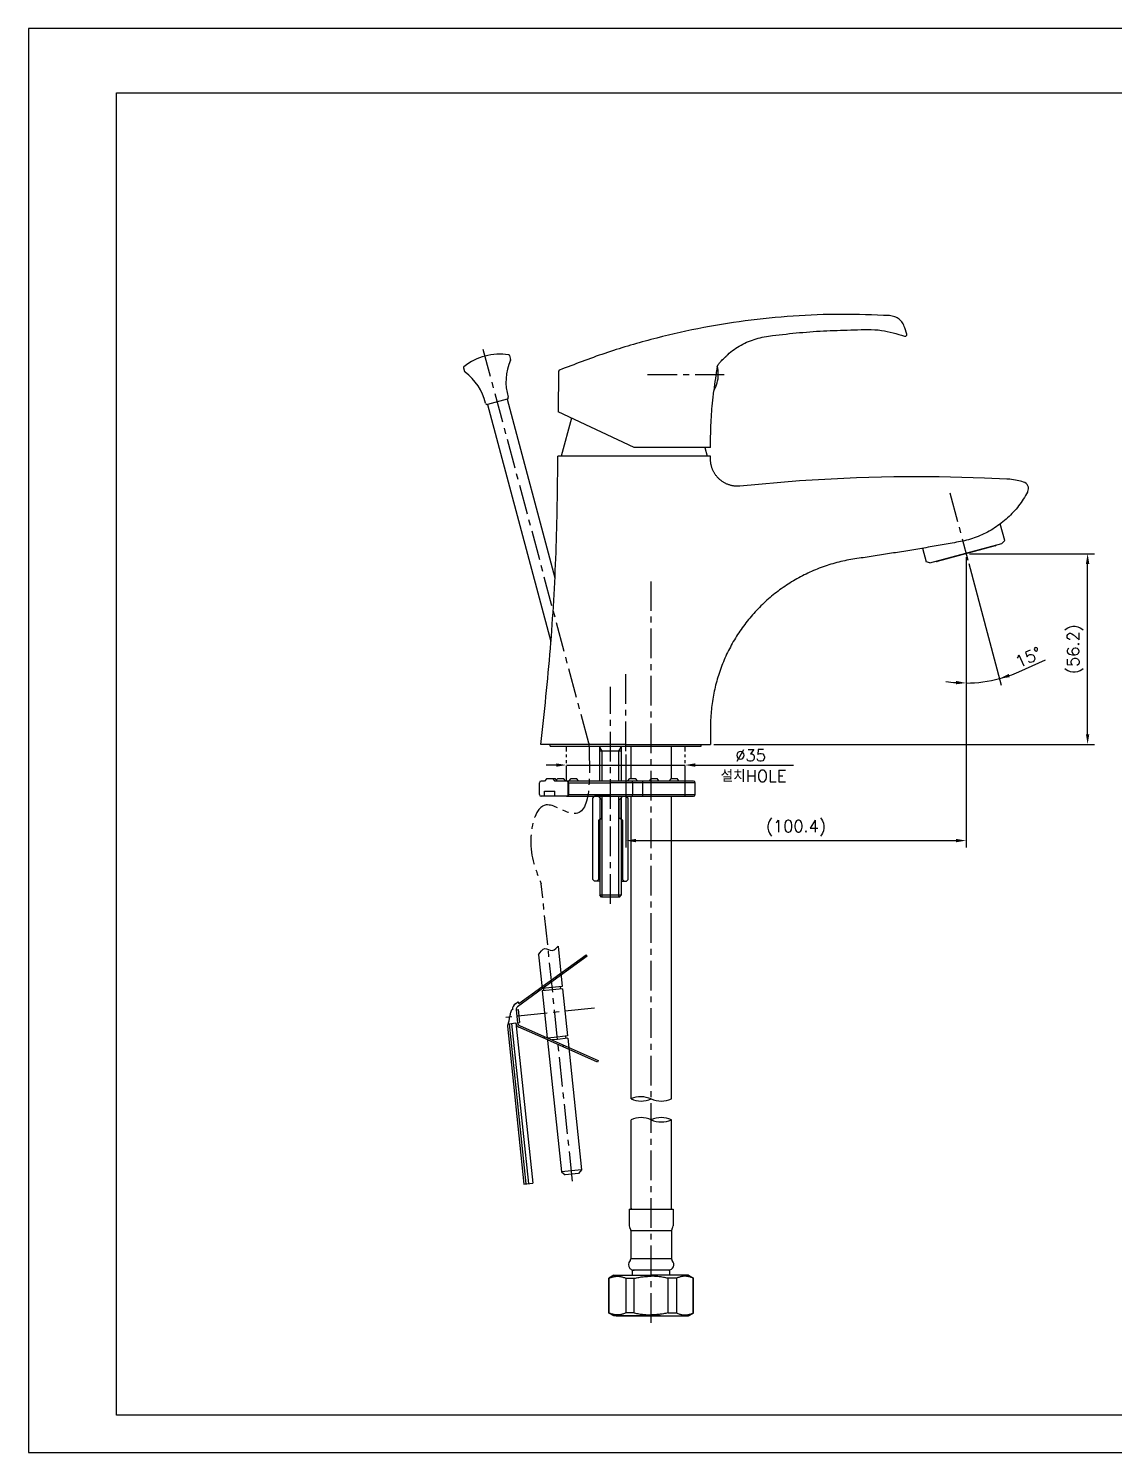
# Model space of a CAD drawing. Extents: x 11391 to 11985, y -6587 to -6167.
# Drawn here: x 11390.8 to 11711.1, y -6586.9 to -6166.9 of the extents above; entities that cross this region are included whole.
import ezdxf

# ---------------------------------------------------------------- set-up
doc = ezdxf.new("R2010")
doc.units = 0
doc.header["$LTSCALE"] = 7
doc.header["$MEASUREMENT"] = 0
doc.linetypes.add('CENTER', pattern=[2, 1.25, -0.25, 0.25, -0.25])
doc.linetypes.add('PHANTOM', pattern=[2.5, 1.25, -0.25, 0.25, -0.25, 0.25, -0.25])
doc.layers.get('0').update_dxf_attribs({"color": 2, "linetype": 'CONTINUOUS'})
for name, color, linetype in [('CL', 1, 'CENTER'), ('D', 2, 'CONTINUOUS'), ('DIM', 2, 'CONTINUOUS'), ('DWG', 7, 'CONTINUOUS'), ('HT', 3, 'CONTINUOUS'), ('Make2D 표시선', 7, 'CONTINUOUS'), ('PH', 3, 'PHANTOM'), ('TXT', 4, 'CONTINUOUS')]:
    doc.layers.add(name, color=color, linetype=linetype)
doc.styles.add('GHS', font='ROMANS.shx', dxfattribs={"bigfont": 'GHS.shx'})

msp = doc.modelspace()

# ---------------------------------------------------------------- linework, layer by layer
at = {"color": 7, "linetype": 'Continuous'}
for p, q in [((11544.74, -6378.59), (11544.74, -6378.09)), ((11544.74, -6378.59), (11562.49, -6378.59)), ((11549.49, -6378.59), (11559.33, -6378.59)), ((11562.49, -6378.59), (11574.49, -6378.59)), ((11565.65, -6378.59), (11565.65, -6388.89)), ((11565.7, -6378.59), (11568.74, -6378.59)), ((11574.49, -6378.59), (11589.24, -6378.59)), ((11589.24, -6378.59), (11589.24, -6378.09))]:
    msp.add_line(p, q, dxfattribs=at)
at = {"linetype": 'Continuous'}
msp.add_lwpolyline([(11390.84, -6586.93), (11984.84, -6586.93), (11984.84, -6166.93), (11390.84, -6166.93)], close=True, dxfattribs=at)
at = {"color": 2, "linetype": 'Continuous'}
for centre, start, end in [((11571.49, -6489.24), 65.4928, 114.0858), ((11571.54, -6476.06), 245.485, 294.0936), ((11577.44, -6476.06), 245.9064, 294.515), ((11571.54, -6495.39), 65.9064, 114.515), ((11577.44, -6495.39), 65.485, 114.0936), ((11577.49, -6482.21), 245.4928, 294.0858)]:
    msp.add_arc(centre, 7.23, start, end, dxfattribs=at)
at = {"color": 7, "linetype": 'Continuous'}
for points in [[(11541.99, -6378.09), (11544.77, -6349.82), (11546.43, -6321.47), (11546.99, -6293.09)], [(11685.53, -6303.54), (11685.48, -6303.64), (11684.25, -6305.74), (11682.87, -6307.71), (11681.3, -6309.58), (11679.6, -6311.28), (11677.75, -6312.84), (11675.77, -6314.24), (11673.67, -6315.47), (11671.49, -6316.51), (11669.22, -6317.36), (11666.89, -6318.02), (11664.51, -6318.48), (11662.11, -6318.91), (11659.71, -6319.34), (11657.34, -6319.75), (11654.94, -6320.16), (11652.55, -6320.56), (11650.17, -6320.95), (11647.76, -6321.34), (11645.39, -6321.72), (11642.99, -6322.1), (11640.59, -6322.47), (11638.19, -6322.83), (11635.79, -6323.19), (11633.38, -6323.56), (11631.03, -6324.03), (11628.65, -6324.63), (11626.35, -6325.33), (11624.04, -6326.15), (11621.82, -6327.06), (11619.62, -6328.1), (11617.48, -6329.24), (11615.39, -6330.48), (11613.37, -6331.81), (11611.42, -6333.25), (11609.54, -6334.77), (11607.74, -6336.39), (11606.01, -6338.1), (11604.36, -6339.89), (11602.82, -6341.74), (11601.36, -6343.67), (11599.99, -6345.68), (11598.72, -6347.76), (11597.56, -6349.89), (11596.5, -6352.05), (11595.55, -6354.29), (11594.7, -6356.56), (11593.97, -6358.88), (11593.36, -6361.21), (11592.85, -6363.58), (11592.46, -6365.98), (11592.19, -6368.38), (11592.03, -6370.8), (11591.99, -6373.23), (11591.99, -6375.66), (11591.99, -6378.09)]]:
    msp.add_spline(points, degree=3, dxfattribs=at)
at = {"layer": 'CL'}
for p, q in [((11556.1, -6377.75), (11524.98, -6261.6)), ((11573.45, -6268.99), (11596.06, -6268.99)), ((11662.57, -6303.88), (11667.9, -6323.78)), ((11574.49, -6548.65), (11574.49, -6329.99)), ((11566.99, -6380.09), (11566.99, -6356.09)), ((11562.49, -6425.09), (11562.49, -6361.09)), ((11551.3, -6506.85), (11542.08, -6419.19)), ((11557.75, -6455.87), (11531.29, -6458.65))]:
    msp.add_line(p, q, dxfattribs=at)
msp.add_spline([(11556.1, -6377.75), (11550.85, -6398.38), (11543.52, -6395.95), (11539, -6406.1), (11542.08, -6419.19)], degree=3, dxfattribs=at)
at = {"layer": 'D'}
for p, q in [((11559.99, -6380.09), (11559.33, -6378.94)), ((11564.99, -6380.09), (11565.65, -6378.94)), ((11559.99, -6388.89), (11559.99, -6380.09)), ((11564.99, -6388.89), (11564.99, -6380.09)), ((11546.49, -6384.17), (11543.49, -6384.17)), ((11549.49, -6384.17), (11584.49, -6384.17)), ((11587.49, -6384.17), (11616.45, -6384.17)), ((11559.39, -6393.89), (11559.39, -6400.15)), ((11559.99, -6423.09), (11559.99, -6393.39)), ((11564.99, -6423.09), (11564.99, -6393.39)), ((11565.59, -6393.89), (11565.59, -6400.15)), ((11536.96, -6507.75), (11539.55, -6507.48)), ((11537.39, -6507.7), (11537.55, -6507.63))]:
    msp.add_line(p, q, dxfattribs=at)
at = {"layer": 'D', "color": 0}
for p, q in [((11568.49, -6521.43), (11580.49, -6521.43)), ((11580.49, -6529.79), (11568.49, -6529.79))]:
    msp.add_line(p, q, dxfattribs=at)
at = {"layer": 'D'}
msp.add_open_spline([(11541.27, -6440.19), (11541.82, -6439.27), (11542.82, -6437.59), (11544.96, -6439.09), (11546.02, -6438.72), (11547.02, -6437.56)], degree=3, knots=[0, 0, 0, 0, 2.649885, 4.852652, 6.032148, 6.032148, 6.032148, 6.032148], dxfattribs=at)
for points in [[(11546.49, -6383.67), (11546.49, -6384.67), (11549.49, -6384.17)], [(11587.49, -6383.67), (11587.49, -6384.67), (11584.49, -6384.17)]]:
    msp.add_solid(points, dxfattribs=at)
at = {"layer": 'DIM'}
for p, q in [((11667.38, -6322.85), (11667.38, -6408.45)), ((11668.16, -6324.75), (11677.76, -6360.6)), ((11668.38, -6321.85), (11705.21, -6321.85)), ((11703.21, -6375.09), (11703.21, -6324.85)), ((11682.9, -6356.66), (11690.82, -6353.13)), ((11592.99, -6378.09), (11705.21, -6378.09)), ((11566.99, -6381.09), (11566.99, -6408.45)), ((11569.99, -6406.45), (11664.38, -6406.45))]:
    msp.add_line(p, q, dxfattribs=at)
for start, end in [(270, 285), (285, 294.028), (289.5105, 294.021), (260.979, 265.4895)]:
    msp.add_arc((11667.38, -6321.85), 38.12, start, end, dxfattribs=at)
for points in [[(11702.71, -6324.85), (11703.71, -6324.85), (11703.21, -6321.85)], [(11679.96, -6357.3), (11680.26, -6358.25), (11677.25, -6358.67)], [(11664.36, -6360.35), (11664.4, -6359.35), (11667.38, -6359.97)], [(11702.71, -6375.09), (11703.71, -6375.09), (11703.21, -6378.09)], [(11569.99, -6405.95), (11569.99, -6406.95), (11566.99, -6406.45)], [(11664.38, -6405.95), (11664.38, -6406.95), (11667.38, -6406.45)]]:
    msp.add_solid(points, dxfattribs=at)
at = {"layer": 'DWG', "color": 7, "linetype": 'Continuous'}
for p, q in [((11649.86, -6257.05), (11649.3, -6255.18)), ((11547.18, -6268.13), (11547.08, -6280.04)), ((11569.48, -6290.48), (11547.08, -6280.04)), ((11591.99, -6290.49), (11569.48, -6290.49))]:
    msp.add_line(p, q, dxfattribs=at)
at = {"layer": 'DWG'}
for p, q in [((11532.7, -6263.36), (11533.01, -6264.52)), ((11519.17, -6266.98), (11519.48, -6268.14)), ((11526.22, -6277.83), (11544.94, -6347.69)), ((11532.01, -6276.28), (11546.12, -6328.94)), ((11551, -6281.86), (11547.99, -6293.09)), ((11590.32, -6290.49), (11591.01, -6293.09)), ((11678.77, -6317.99), (11677.45, -6313.07)), ((11654.52, -6320.23), (11655.59, -6324.2)), ((11675.93, -6319.56), (11658.83, -6324.14)), ((11667.33, -6321.65), (11677.95, -6318.81)), ((11677.95, -6318.81), (11678.77, -6317.99)), ((11656.7, -6324.5), (11655.59, -6324.2)), ((11656.7, -6324.5), (11667.33, -6321.65)), ((11566.99, -6378.09), (11541.99, -6378.09)), ((11559.33, -6388.89), (11559.33, -6378.59)), ((11566.99, -6378.09), (11591.99, -6378.09)), ((11565.65, -6380.09), (11559.33, -6380.09)), ((11543.71, -6388.09), (11543.04, -6388.89)), ((11543.71, -6388.09), (11546.2, -6388.09)), ((11545.36, -6388.09), (11546.04, -6388.89)), ((11546.87, -6388.89), (11546.2, -6388.09)), ((11546.59, -6388.56), (11546.99, -6388.09)), ((11546.99, -6388.09), (11548.65, -6388.09)), ((11549.32, -6388.89), (11548.65, -6388.09)), ((11550.21, -6388.89), (11550.88, -6388.09)), ((11550.88, -6388.09), (11552.51, -6388.09)), ((11553.18, -6388.89), (11552.51, -6388.09)), ((11567.54, -6388.89), (11568.21, -6388.09)), ((11568.21, -6388.09), (11569.86, -6388.09)), ((11570.54, -6388.89), (11569.86, -6388.09)), ((11573.88, -6388.89), (11574.55, -6388.09)), ((11574.55, -6388.09), (11576.21, -6388.09)), ((11576.88, -6388.89), (11576.21, -6388.09)), ((11579.79, -6388.89), (11580.46, -6388.09)), ((11580.46, -6388.09), (11582.11, -6388.09)), ((11582.79, -6388.89), (11582.11, -6388.09)), ((11541.54, -6392.89), (11541.54, -6389.39)), ((11543.04, -6388.89), (11542.04, -6388.89)), ((11543.04, -6391.89), (11546.04, -6391.89)), ((11543.04, -6393.39), (11543.04, -6391.89)), ((11549.54, -6388.89), (11546.04, -6388.89)), ((11546.04, -6393.39), (11546.04, -6391.89)), ((11562.54, -6388.89), (11549.62, -6388.89)), ((11549.89, -6389.03), (11549.75, -6388.93)), ((11550.04, -6389.39), (11562.54, -6389.39)), ((11550.04, -6392.89), (11550.04, -6389.39)), ((11550.12, -6389.39), (11550.12, -6392.89)), ((11587, -6388.89), (11562.34, -6388.89)), ((11587.5, -6389.39), (11562.54, -6389.39)), ((11569.04, -6392.89), (11569.04, -6389.39)), ((11572.04, -6393.39), (11572.04, -6388.89)), ((11584.5, -6393.39), (11584.5, -6388.89)), ((11587.5, -6392.89), (11587.5, -6389.39)), ((11549.54, -6393.39), (11542.04, -6393.39)), ((11549.62, -6393.39), (11562.54, -6393.39)), ((11550.04, -6392.89), (11562.54, -6392.89)), ((11557.29, -6393.89), (11557.79, -6393.39)), ((11557.29, -6417.89), (11557.29, -6393.89)), ((11562.49, -6393.39), (11557.79, -6393.39)), ((11559.89, -6394.39), (11558.89, -6393.39)), ((11559.33, -6393.39), (11559.33, -6422.59)), ((11559.89, -6394.39), (11559.99, -6394.39)), ((11559.89, -6399.87), (11559.89, -6394.39)), ((11562.49, -6393.39), (11567.19, -6393.39)), ((11562.54, -6392.89), (11587.5, -6392.89)), ((11562.54, -6393.39), (11587, -6393.39)), ((11565.09, -6394.39), (11564.99, -6394.39)), ((11565.09, -6394.39), (11566.09, -6393.39)), ((11565.09, -6399.87), (11565.09, -6394.39)), ((11565.65, -6393.39), (11565.65, -6422.59)), ((11567.69, -6393.89), (11567.19, -6393.39)), ((11567.69, -6417.89), (11567.69, -6393.89)), ((11568.54, -6482.63), (11568.54, -6393.39)), ((11580.44, -6482.63), (11580.44, -6393.39)), ((11558.99, -6400.39), (11559.89, -6399.87)), ((11558.99, -6400.39), (11558.99, -6417.89)), ((11558.99, -6400.39), (11559.33, -6400.39)), ((11559.89, -6399.87), (11559.99, -6399.87)), ((11565.09, -6399.87), (11564.99, -6399.87)), ((11565.99, -6400.39), (11565.09, -6399.87)), ((11565.99, -6400.39), (11565.65, -6400.39)), ((11565.99, -6400.39), (11565.99, -6417.89)), ((11557.79, -6418.39), (11557.29, -6417.89)), ((11559.33, -6418.39), (11557.79, -6418.39)), ((11558.49, -6418.39), (11558.99, -6417.89)), ((11559.33, -6417.89), (11558.99, -6417.89)), ((11565.65, -6417.89), (11565.99, -6417.89)), ((11565.65, -6418.39), (11567.19, -6418.39)), ((11566.49, -6418.39), (11565.99, -6417.89)), ((11567.19, -6418.39), (11567.69, -6417.89)), ((11565.65, -6422.59), (11559.33, -6422.59)), ((11559.83, -6423.09), (11559.33, -6422.59)), ((11565.15, -6423.09), (11559.83, -6423.09)), ((11565.15, -6423.09), (11565.65, -6422.59)), ((11547.02, -6437.56), (11548.28, -6449.45)), ((11541.27, -6440.19), (11542.31, -6450.08)), ((11542.26, -6449.61), (11555.34, -6440.11)), ((11555.63, -6440.52), (11542.32, -6450.19)), ((11555.63, -6440.52), (11555.34, -6440.11)), ((11546.63, -6447.06), (11546.33, -6446.65)), ((11542.47, -6450.08), (11535.08, -6455.45)), ((11535.49, -6454.53), (11542.26, -6449.61)), ((11541.61, -6450.7), (11541.32, -6450.3)), ((11545.29, -6449.77), (11542.31, -6450.08)), ((11545.37, -6450.46), (11542.38, -6450.78)), ((11542.38, -6450.78), (11543.84, -6464.63)), ((11542.88, -6450.72), (11542.81, -6450.03)), ((11548.28, -6449.45), (11545.29, -6449.77)), ((11548.35, -6450.15), (11545.37, -6450.46)), ((11547.85, -6450.2), (11547.78, -6449.51)), ((11548.35, -6450.15), (11549.81, -6464.07)), ((11534.43, -6454.56), (11535.13, -6454.05)), ((11535.13, -6454.05), (11535.49, -6454.53)), ((11533.57, -6456.32), (11533.37, -6456.34)), ((11534.67, -6456.36), (11535.27, -6456.3)), ((11534.67, -6456.36), (11535.08, -6460.19)), ((11535.27, -6456.3), (11535.67, -6460.12)), ((11532.07, -6461.2), (11536.96, -6507.75)), ((11532.59, -6460.45), (11534.58, -6460.24)), ((11532.59, -6460.45), (11537.56, -6507.69)), ((11533.31, -6460.37), (11538.27, -6507.61)), ((11534.58, -6460.24), (11539.55, -6507.48)), ((11535.08, -6460.19), (11535.67, -6460.12)), ((11544.24, -6465.36), (11535.46, -6461.45)), ((11535.66, -6461), (11543.84, -6464.63)), ((11542.84, -6464.74), (11543.04, -6464.28)), ((11543.84, -6464.63), (11558.87, -6471.33)), ((11558.67, -6471.78), (11543.9, -6465.21)), ((11544.24, -6465.36), (11543.92, -6465.4)), ((11543.92, -6465.4), (11548, -6504.18)), ((11546.83, -6464.39), (11543.96, -6464.69)), ((11544.37, -6464.87), (11544, -6464.71)), ((11544.37, -6464.87), (11544.34, -6464.65)), ((11546.9, -6465.08), (11545.24, -6465.26)), ((11549.81, -6464.07), (11546.83, -6464.39)), ((11549.89, -6464.77), (11546.9, -6465.08)), ((11548.5, -6467.26), (11548.7, -6466.8)), ((11549.39, -6464.82), (11549.32, -6464.13)), ((11549.89, -6464.77), (11553.96, -6503.56)), ((11558.87, -6471.33), (11558.67, -6471.78)), ((11568.54, -6515.15), (11568.54, -6488.81)), ((11580.44, -6515.15), (11580.44, -6488.81)), ((11553.96, -6503.56), (11548, -6504.18)), ((11548, -6504.18), (11549.1, -6505.07)), ((11553.07, -6504.65), (11549.1, -6505.07)), ((11553.96, -6503.56), (11553.07, -6504.65)), ((11567.99, -6515.15), (11580.99, -6515.15)), ((11567.99, -6515.15), (11567.99, -6520.07)), ((11580.99, -6515.15), (11580.99, -6520.07)), ((11568.32, -6520.94), (11568.27, -6520.87)), ((11568.49, -6521.43), (11568.49, -6529.79)), ((11580.49, -6521.43), (11580.49, -6529.79)), ((11580.66, -6520.94), (11580.71, -6520.87)), ((11563.49, -6534.65), (11561.99, -6535.52)), ((11563.49, -6534.65), (11574.49, -6534.65)), ((11568.74, -6534.65), (11568.99, -6534.65)), ((11568.99, -6534.65), (11568.99, -6533.15)), ((11568.99, -6533.15), (11569.19, -6533.15)), ((11579.99, -6533.15), (11569.19, -6533.15)), ((11585.49, -6534.65), (11574.49, -6534.65)), ((11579.99, -6534.65), (11579.99, -6533.15)), ((11585.49, -6534.65), (11586.99, -6535.52)), ((11561.99, -6545.78), (11561.99, -6535.52)), ((11562.07, -6545.78), (11562.07, -6535.52)), ((11567.02, -6535.54), (11567.02, -6545.75)), ((11569.5, -6545.75), (11569.5, -6535.54)), ((11579.48, -6545.75), (11579.48, -6535.54)), ((11581.96, -6535.54), (11581.96, -6545.75)), ((11586.9, -6545.78), (11586.9, -6535.52)), ((11586.99, -6545.78), (11586.99, -6535.52)), ((11563.49, -6546.65), (11561.99, -6545.78)), ((11577.22, -6546.65), (11563.49, -6546.65)), ((11564.19, -6546.65), (11577.22, -6546.65)), ((11577.22, -6546.65), (11585.49, -6546.65)), ((11585.49, -6546.65), (11586.99, -6545.78))]:
    msp.add_line(p, q, dxfattribs=at)
at = {"layer": 'DWG', "linetype": 'Continuous'}
msp.add_line((11532.01, -6276.28), (11526.22, -6277.83), dxfattribs=at)
at = {"layer": 'DWG', "color": 0}
for p, q in [((11568.54, -6388.09), (11568.54, -6378.59)), ((11580.44, -6388.11), (11580.44, -6378.59))]:
    msp.add_line(p, q, dxfattribs=at)
at = {"layer": 'DWG', "flags": 128}
for points in [[(11562.07, -6535.52), (11562.3, -6535.43), (11562.51, -6535.34), (11562.73, -6535.26), (11562.94, -6535.19), (11563.14, -6535.13), (11563.35, -6535.08), (11563.55, -6535.04), (11563.75, -6535), (11563.95, -6534.97), (11564.15, -6534.96), (11564.35, -6534.94), (11564.54, -6534.94), (11564.74, -6534.95), (11564.94, -6534.96), (11565.14, -6534.98), (11565.34, -6535.01), (11565.54, -6535.04), (11565.74, -6535.09), (11565.95, -6535.14), (11566.15, -6535.2), (11566.36, -6535.27), (11566.58, -6535.35), (11566.79, -6535.44), (11567.02, -6535.54)], [(11586.9, -6535.52), (11586.68, -6535.43), (11586.47, -6535.34), (11586.25, -6535.26), (11586.04, -6535.19), (11585.83, -6535.13), (11585.63, -6535.08), (11585.43, -6535.04), (11585.23, -6535), (11585.03, -6534.97), (11584.83, -6534.96), (11584.63, -6534.94), (11584.43, -6534.94), (11584.24, -6534.95), (11584.04, -6534.96), (11583.84, -6534.98), (11583.64, -6535.01), (11583.44, -6535.04), (11583.24, -6535.09), (11583.03, -6535.14), (11582.83, -6535.2), (11582.61, -6535.27), (11582.4, -6535.35), (11582.18, -6535.44), (11581.96, -6535.54)], [(11567.02, -6535.54), (11567.11, -6535.54), (11567.21, -6535.54), (11567.31, -6535.54), (11567.4, -6535.54), (11567.5, -6535.54), (11567.6, -6535.54), (11567.7, -6535.54), (11567.8, -6535.54), (11567.9, -6535.54), (11568.01, -6535.54), (11568.11, -6535.54), (11568.21, -6535.54), (11568.32, -6535.54), (11568.42, -6535.54), (11568.53, -6535.54), (11568.63, -6535.54), (11568.74, -6535.54), (11568.85, -6535.54), (11568.95, -6535.54), (11569.06, -6535.54), (11569.17, -6535.54), (11569.28, -6535.54), (11569.39, -6535.54), (11569.5, -6535.54)], [(11581.96, -6535.54), (11581.87, -6535.54), (11581.77, -6535.54), (11581.67, -6535.54), (11581.57, -6535.54), (11581.48, -6535.54), (11581.38, -6535.54), (11581.28, -6535.54), (11581.18, -6535.54), (11581.07, -6535.54), (11580.97, -6535.54), (11580.87, -6535.54), (11580.77, -6535.54), (11580.66, -6535.54), (11580.56, -6535.54), (11580.45, -6535.54), (11580.34, -6535.54), (11580.24, -6535.54), (11580.13, -6535.54), (11580.02, -6535.54), (11579.91, -6535.54), (11579.81, -6535.54), (11579.7, -6535.54), (11579.59, -6535.54), (11579.48, -6535.54)], [(11586.99, -6535.52), (11586.99, -6535.52), (11586.99, -6535.52), (11586.99, -6535.52), (11586.99, -6535.52), (11586.99, -6535.52), (11586.98, -6535.52), (11586.98, -6535.52), (11586.98, -6535.52), (11586.98, -6535.52), (11586.98, -6535.52), (11586.97, -6535.52), (11586.97, -6535.52), (11586.97, -6535.52), (11586.96, -6535.52), (11586.96, -6535.52), (11586.95, -6535.52), (11586.95, -6535.52), (11586.94, -6535.52), (11586.94, -6535.52), (11586.93, -6535.52), (11586.92, -6535.52), (11586.92, -6535.52), (11586.91, -6535.52), (11586.9, -6535.52)], [(11567.02, -6545.75), (11566.79, -6545.85), (11566.58, -6545.94), (11566.36, -6546.02), (11566.15, -6546.09), (11565.94, -6546.15), (11565.74, -6546.2), (11565.54, -6546.25), (11565.34, -6546.29), (11565.14, -6546.31), (11564.94, -6546.34), (11564.74, -6546.35), (11564.54, -6546.35), (11564.34, -6546.35), (11564.15, -6546.34), (11563.95, -6546.32), (11563.75, -6546.29), (11563.55, -6546.26), (11563.35, -6546.22), (11563.14, -6546.17), (11562.94, -6546.11), (11562.73, -6546.04), (11562.51, -6545.96), (11562.3, -6545.88), (11562.07, -6545.78)], [(11569.5, -6545.75), (11569.39, -6545.75), (11569.28, -6545.75), (11569.17, -6545.75), (11569.06, -6545.75), (11568.96, -6545.75), (11568.85, -6545.75), (11568.74, -6545.75), (11568.63, -6545.75), (11568.53, -6545.75), (11568.42, -6545.75), (11568.32, -6545.75), (11568.21, -6545.75), (11568.11, -6545.75), (11568.01, -6545.75), (11567.9, -6545.75), (11567.8, -6545.75), (11567.7, -6545.75), (11567.6, -6545.75), (11567.5, -6545.75), (11567.4, -6545.75), (11567.31, -6545.75), (11567.21, -6545.75), (11567.11, -6545.75), (11567.02, -6545.75)], [(11579.48, -6545.75), (11579.59, -6545.75), (11579.7, -6545.75), (11579.81, -6545.75), (11579.91, -6545.75), (11580.02, -6545.75), (11580.13, -6545.75), (11580.24, -6545.75), (11580.34, -6545.75), (11580.45, -6545.75), (11580.56, -6545.75), (11580.66, -6545.75), (11580.77, -6545.75), (11580.87, -6545.75), (11580.97, -6545.75), (11581.07, -6545.75), (11581.18, -6545.75), (11581.28, -6545.75), (11581.38, -6545.75), (11581.48, -6545.75), (11581.57, -6545.75), (11581.67, -6545.75), (11581.77, -6545.75), (11581.87, -6545.75), (11581.96, -6545.75)], [(11581.96, -6545.75), (11582.18, -6545.85), (11582.4, -6545.94), (11582.62, -6546.02), (11582.83, -6546.09), (11583.03, -6546.15), (11583.24, -6546.2), (11583.44, -6546.25), (11583.64, -6546.29), (11583.84, -6546.31), (11584.04, -6546.34), (11584.24, -6546.35), (11584.44, -6546.35), (11584.63, -6546.35), (11584.83, -6546.34), (11585.03, -6546.32), (11585.23, -6546.29), (11585.43, -6546.26), (11585.63, -6546.22), (11585.84, -6546.17), (11586.04, -6546.11), (11586.25, -6546.04), (11586.47, -6545.96), (11586.68, -6545.88), (11586.9, -6545.78)], [(11586.9, -6545.78), (11586.91, -6545.78), (11586.92, -6545.78), (11586.93, -6545.78), (11586.93, -6545.78), (11586.94, -6545.78), (11586.94, -6545.78), (11586.95, -6545.78), (11586.95, -6545.78), (11586.96, -6545.78), (11586.96, -6545.78), (11586.97, -6545.78), (11586.97, -6545.78), (11586.97, -6545.78), (11586.98, -6545.78), (11586.98, -6545.78), (11586.98, -6545.78), (11586.98, -6545.78), (11586.99, -6545.78), (11586.99, -6545.78), (11586.99, -6545.78), (11586.99, -6545.78), (11586.99, -6545.78), (11586.99, -6545.78), (11586.99, -6545.78)]]:
    msp.add_lwpolyline(points, dxfattribs=at)
at = {"layer": 'DWG'}
for points in [[(11569.5, -6535.54), (11569.85, -6535.46), (11570.19, -6535.39), (11570.53, -6535.32), (11570.87, -6535.26), (11571.2, -6535.21), (11571.52, -6535.16), (11571.84, -6535.11), (11572.16, -6535.08), (11572.48, -6535.04), (11572.8, -6535.01), (11573.11, -6534.99), (11573.42, -6534.97), (11573.73, -6534.96), (11574.04, -6534.95), (11574.35, -6534.94), (11574.49, -6534.94)], [(11579.48, -6535.54), (11579.13, -6535.46), (11578.78, -6535.39), (11578.44, -6535.32), (11578.11, -6535.26), (11577.78, -6535.21), (11577.46, -6535.16), (11577.13, -6535.11), (11576.81, -6535.08), (11576.5, -6535.04), (11576.18, -6535.01), (11575.87, -6534.99), (11575.56, -6534.97), (11575.25, -6534.96), (11574.94, -6534.95), (11574.63, -6534.94), (11574.49, -6534.94)], [(11569.5, -6545.75), (11569.85, -6545.83), (11570.19, -6545.9), (11570.53, -6545.96), (11570.87, -6546.02), (11571.2, -6546.08), (11571.52, -6546.13), (11571.84, -6546.17), (11572.16, -6546.21), (11572.48, -6546.25), (11572.8, -6546.27), (11573.11, -6546.3), (11573.42, -6546.32), (11573.73, -6546.33), (11574.04, -6546.34), (11574.35, -6546.34), (11574.49, -6546.34)], [(11579.48, -6545.75), (11579.13, -6545.83), (11578.78, -6545.9), (11578.44, -6545.96), (11578.11, -6546.02), (11577.78, -6546.08), (11577.46, -6546.13), (11577.13, -6546.17), (11576.81, -6546.21), (11576.5, -6546.25), (11576.18, -6546.27), (11575.87, -6546.3), (11575.56, -6546.32), (11575.25, -6546.33), (11574.94, -6546.34), (11574.63, -6546.34), (11574.49, -6546.34)]]:
    msp.add_lwpolyline(points, dxfattribs=at)
for centre, radius, start, end in [((11529.92, -6280.04), 17.08, 81.4715, 128.5285), ((11547.35, -6271.06), 15.7, 156.165, 197.0272), ((11532.41, -6263.44), 0.3, 15, 81.4715), ((11532.72, -6264.59), 0.3, 336.165, 15), ((11519.46, -6266.91), 0.3, 128.5285, 195), ((11519.77, -6268.06), 0.3, 195, 233.835), ((11510.33, -6280.98), 15.7, 12.9728, 53.835), ((11526.12, -6277.34), 0.5, 192.9728, 285), ((11531.86, -6275.8), 0.5, 285, 17.0272), ((11675.8, -6319.07), 0.5, 285, 338.1301), ((11658.7, -6323.66), 0.5, 231.8699, 285), ((11542.04, -6389.39), 0.5, 90, 180), ((11549.54, -6389.39), 0.5, 0, 90), ((11568.54, -6389.39), 0.5, 0, 90), ((11587, -6389.39), 0.5, 0, 90), ((11542.04, -6392.89), 0.5, 180, 270), ((11549.54, -6392.89), 0.5, 270, 0), ((11568.54, -6392.89), 0.5, 270, 0), ((11587, -6392.89), 0.5, 270, 0), ((11535.67, -6456.26), 2.1, 126.0028, 181.7782), ((11535.67, -6456.26), 1, 126.0028, 186.0028), ((11536.07, -6460.08), 1.5, 186.0028, 246.0028), ((11536.07, -6460.08), 1, 186.0028, 246.0028), ((11569.29, -6520.07), 1.3, 180, 218.1929), ((11567.69, -6521.43), 0.8, 0, 38.1929), ((11581.29, -6521.43), 0.8, 141.8071, 180), ((11579.69, -6520.07), 1.3, 321.8071, 0), ((11569.44, -6531.5), 1.65, 135.5407, 222.0731), ((11567.69, -6529.79), 0.8, 315.5407, 0), ((11579.54, -6531.5), 1.65, 270, 44.4593), ((11581.29, -6529.79), 0.8, 180, 224.4593), ((11569.44, -6531.5), 1.65, 222.0731, 259.655), ((11569.44, -6531.5), 1.65, 259.655, 270)]:
    msp.add_arc(centre, radius, start, end, dxfattribs=at)
at = {"layer": 'DWG', "color": 7, "linetype": 'Continuous'}
msp.add_arc((12006.46, -6328.65), 417.16, 171.4391, 172.4395, dxfattribs=at)
at = {"layer": 'DWG', "color": 7}
for start, end in [(328.3046, 0), (0, 15.574)]:
    msp.add_arc((11585.21, -6268.99), 9.08, start, end, dxfattribs=at)
at = {"layer": 'DWG', "color": 7, "linetype": 'Continuous'}
for points in [[(11644.81, -6251.63), (11630.57, -6251.24), (11616.36, -6251.76), (11602.24, -6253.18), (11588.23, -6255.49), (11574.41, -6258.68), (11560.81, -6262.75), (11547.5, -6267.67)], [(11649.3, -6255.18), (11648.61, -6253.75), (11647.61, -6252.7), (11646.36, -6251.97), (11644.81, -6251.63)], [(11596.5, -6263.74), (11597.08, -6263.14), (11601.01, -6260.3), (11605.49, -6258.45), (11610.26, -6257.49)], [(11610.26, -6257.49), (11618.26, -6256.64), (11626.31, -6256.08), (11634.36, -6255.82), (11642.41, -6255.97), (11649.21, -6257.66)], [(11649.21, -6257.66), (11649.38, -6257.69), (11649.51, -6257.68), (11649.73, -6257.56), (11649.86, -6257.36), (11649.88, -6257.22), (11649.86, -6257.05)], [(11547.5, -6267.67), (11547.27, -6267.85), (11547.18, -6268.13)], [(11591.99, -6290.49), (11592.02, -6287.23), (11592.13, -6283.98), (11592.3, -6280.72), (11592.55, -6277.48), (11592.93, -6273.76)]]:
    msp.add_spline(points, degree=3, dxfattribs=at)
msp.add_open_spline([(11593.96, -6266.55), (11594.05, -6266.39), (11594.31, -6266), (11594.75, -6265.42), (11595.27, -6264.85), (11595.75, -6264.38), (11596.13, -6264.04), (11596.37, -6263.84), (11596.48, -6263.76), (11596.5, -6263.74)], degree=3, knots=[5.118301, 5.118301, 5.118301, 5.118301, 5.681001, 6.505333, 7.300989, 7.992739, 8.515593, 8.829222, 8.927969, 8.927969, 8.927969, 8.927969], dxfattribs=at)
at = {"layer": 'DWG'}
for points in [[(11550.1, -6389.26), (11550.08, -6389.19), (11549.97, -6389.03), (11549.81, -6388.92), (11549.62, -6388.89)], [(11550.11, -6389.32), (11550.1, -6389.26)], [(11550.12, -6389.39), (11550.11, -6389.32)], [(11550.1, -6393.02), (11550.08, -6393.08), (11549.97, -6393.24), (11549.81, -6393.35), (11549.62, -6393.39)], [(11550.11, -6392.95), (11550.1, -6393.02)], [(11550.12, -6392.89), (11550.11, -6392.95)], [(11533.37, -6456.34), (11533.36, -6456.35), (11533.17, -6456.77), (11533.08, -6457.02), (11532.97, -6457.27), (11532.88, -6457.7), (11532.76, -6458.27), (11532.64, -6458.73), (11532.57, -6459.18), (11532.48, -6459.69), (11532.32, -6460.26), (11532.23, -6460.59), (11532.16, -6460.85), (11532.07, -6461.2)]]:
    msp.add_spline(points, degree=3, dxfattribs=at)
at = {"layer": 'HT'}
for p, q in [((11568.79, -6515.15), (11568.54, -6514.9)), ((11580.44, -6515.05), (11580.34, -6515.15))]:
    msp.add_line(p, q, dxfattribs=at)
at = {"layer": 'Make2D 표시선'}
for p, q in [((11591.99, -6290.49), (11569.49, -6290.49)), ((11569.49, -6293.09), (11546.99, -6293.09)), ((11591.99, -6293.09), (11569.49, -6293.09))]:
    msp.add_line(p, q, dxfattribs=at)
msp.add_lwpolyline([(11684.31, -6300.69), (11683.84, -6300.56), (11683.38, -6300.44), (11682.91, -6300.33), (11682.44, -6300.23), (11681.9, -6300.13), (11681.36, -6300.04), (11680.81, -6299.97), (11680.26, -6299.9), (11679.43, -6299.83), (11672.75, -6299.51), (11659.39, -6299.16), (11646.02, -6299.17), (11635.06, -6299.45), (11618.2, -6300.35), (11600.59, -6301.91), (11600.44, -6301.92), (11600.28, -6301.93), (11600.13, -6301.94), (11599.98, -6301.94), (11599.82, -6301.94), (11599.66, -6301.93), (11599.5, -6301.92), (11599.34, -6301.91), (11599.14, -6301.89), (11598.94, -6301.87), (11598.75, -6301.84), (11598.55, -6301.81), (11598.36, -6301.77), (11598.16, -6301.73), (11597.97, -6301.68), (11597.77, -6301.62), (11597.58, -6301.57), (11597.39, -6301.5), (11597.21, -6301.44), (11597.02, -6301.37), (11596.84, -6301.29), (11596.65, -6301.21), (11596.48, -6301.12), (11596.3, -6301.03), (11596.12, -6300.94), (11595.95, -6300.84), (11595.78, -6300.74), (11595.61, -6300.63), (11595.45, -6300.52), (11595.29, -6300.41), (11595.13, -6300.29), (11594.97, -6300.17), (11594.82, -6300.04), (11594.67, -6299.91), (11594.52, -6299.78), (11594.38, -6299.64), (11594.24, -6299.5), (11594.1, -6299.36), (11593.97, -6299.21), (11593.84, -6299.06), (11593.72, -6298.91), (11593.6, -6298.75), (11593.48, -6298.59), (11593.37, -6298.43), (11593.26, -6298.26), (11593.16, -6298.1), (11593.05, -6297.93), (11592.96, -6297.75), (11592.87, -6297.58), (11592.78, -6297.4), (11592.7, -6297.23), (11592.62, -6297.04), (11592.54, -6296.86), (11592.47, -6296.68), (11592.41, -6296.49), (11592.35, -6296.3), (11592.29, -6296.12), (11592.24, -6295.94), (11592.2, -6295.75), (11592.16, -6295.57), (11592.12, -6295.38), (11592.09, -6295.19), (11592.06, -6295), (11592.04, -6294.81), (11592.02, -6294.66), (11592.01, -6294.51), (11592, -6294.34), (11591.99, -6294.18), (11591.99, -6293.09)], dxfattribs=at)
msp.add_arc((11683.76, -6302.61), 2, 332.4462, 73.9737, dxfattribs=at)
at = {"layer": 'PH', "ltscale": 0.5}
for p, q in [((11549.49, -6388.89), (11549.49, -6378.59)), ((11584.49, -6388.89), (11584.49, -6378.59))]:
    msp.add_line(p, q, dxfattribs=at)
at = {"layer": 'TXT', "color": 4}
for p, q in [((11416.84, -6185.93), (11970.84, -6185.93)), ((11416.84, -6575.93), (11416.84, -6185.93))]:
    msp.add_line(p, q, dxfattribs=at)
at = {"layer": 'TXT', "color": 4, "linetype": 'Continuous'}
msp.add_line((11970.84, -6575.93), (11416.84, -6575.93), dxfattribs=at)

# ---------------------------------------------------------------- texts
at = {"layer": 'D', "char_height": 3.5, "attachment_point": 5, "style": 'GHS'}
for s, insert in [('%%C35', (11603.82, -6381.3)), ('\\A1;설치HOLE', (11604.67, -6387.39))]:
    msp.add_mtext(s, dxfattribs=dict(at, insert=insert))
at = {"layer": 'DIM', "char_height": 3.5, "attachment_point": 5, "style": 'GHS'}
for s, insert, rotation in [('\\A1;(56.2)', (11699.54, -6349.97), 90), ('\\A1;15%%D', (11685.74, -6352.39), 24)]:
    msp.add_mtext(s, dxfattribs=dict(at, insert=insert, rotation=rotation))
at = {"layer": 'DIM', "insert": (11617.19, -6402.78), "char_height": 3.5, "attachment_point": 5, "style": 'GHS'}
msp.add_mtext('\\A1;(100.4)', dxfattribs=at)

doc.saveas('drawing.dxf')
